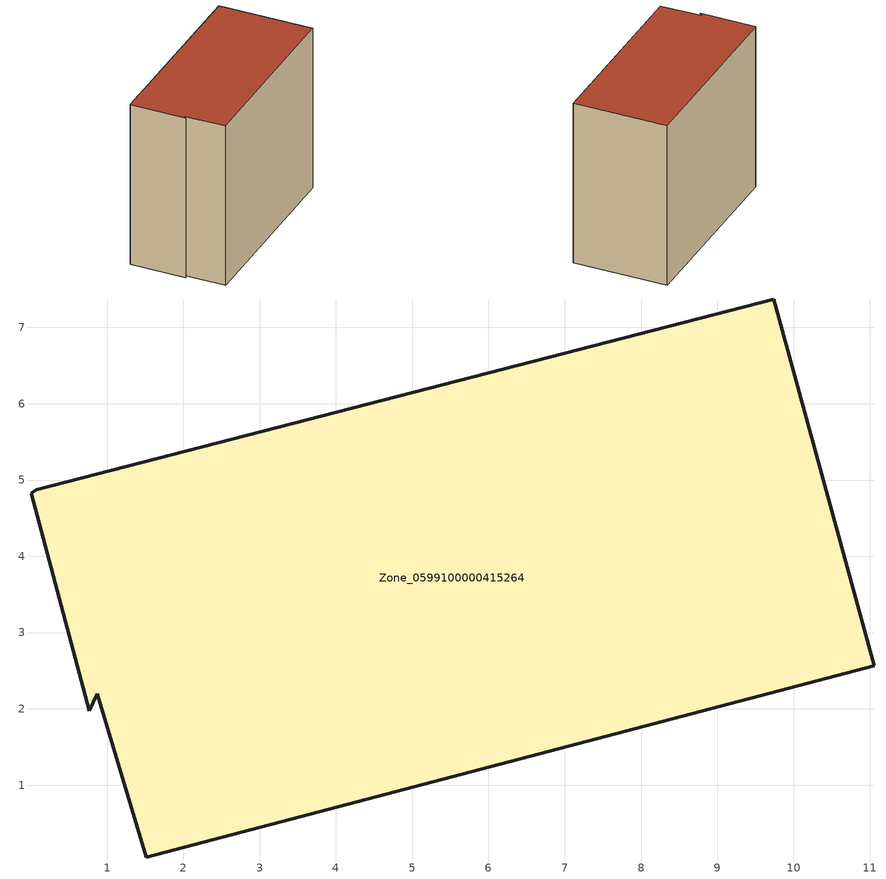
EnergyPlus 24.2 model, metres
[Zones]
Zone_0599100000415264
 floor ground (C_G): 0.07,4.87 9.74,7.37 11.06,2.56 1.51,0.06 0.87,2.2 0.76,1.98 0.01,4.83 z3.28
 wall outside (C_F): 0.01,4.83 0.76,1.98 0.87,2.2 1.51,0.06 11.06,2.56 9.74,7.37 0.07,4.87 0.01,4.83 z3.28:12.32
 roof outside (C_R): 9.74,7.37 0.07,4.87 0.01,4.83 0.76,1.98 0.87,2.2 1.51,0.06 11.06,2.56 z12.32
[BUILDING]
Pand.0599100000415264: North Axis=0; Terrain=City; Loads Convergence Tolerance Value=0.04; Temperature Convergence Tolerance Value=0.4; Solar Distribution=FullExterior; Maximum Number of Warmup Days=25; Minimum Number of Warmup Days=1
[Site:Location]
Rotterdam.The.Hague.AP_ZH_NLD Design_Conditions: Latitude=51.96; Longitude=4.45; Time Zone=1; Elevation=-4.5
[SITE:GROUNDTEMPERATURE:BUILDINGSURFACE]
18, 18, 18, 18, 18, 18, 18, 18, 18, 18, 18, 18
[MATERIAL] Thermal Absorptance=0.9; Solar Absorptance=0.7; Visible Absorptance=0.7
Name | Roughness | Thickness | Conductivity | Density | Specific Heat
G.TI.1992-2005 | MediumSmooth | 0.15 | 0.06 | 540 | 1210
F.TI.1992-2005 | Rough | 0.3 | 0.12 | 1920 | 840
R.TI.1992-2005 | MediumRough | 0.2 | 0.08 | 1500 | 1000
[CONSTRUCTION]
C_G: G.TI.1992-2005
C_F: F.TI.1992-2005
C_R: R.TI.1992-2005
[ZONE]
Zone_0599100000415264: Type=1; Multiplier=1; Ceiling Height=Autocalculate; Volume=Autocalculate; Floor Area=autocalculate; Part of Total Floor Area=Yes
[ZONEINFILTRATION:DESIGNFLOWRATE]
Infil_Zone_0599100000415264: Zone or ZoneList or Space or SpaceList=Zone_0599100000415264; Schedule=AlwaysOn; Design Flow Rate Calculation Method=Flow/Area; Flow Rate per Floor Area=0.0015; Constant Term Coefficient=1; Temperature Term Coefficient=0; Velocity Term Coefficient=0; Velocity Squared Term Coefficient=0
[HVACTEMPLATE:ZONE:IDEALLOADSAIRSYSTEM]
Zone_0599100000415264: Maximum Heating Supply Air Temperature=50; Minimum Cooling Supply Air Temperature=13; Maximum Heating Supply Air Humidity Ratio=0.0156; Minimum Cooling Supply Air Humidity Ratio=0.0077; Heating Limit=NoLimit; Cooling Limit=NoLimit; Dehumidification Control Type=ConstantSensibleHeatRatio; Cooling Sensible Heat Ratio=0.7; Dehumidification Setpoint=60; Humidification Control Type=None; Humidification Setpoint=30; Outdoor Air Method=None; Outdoor Air Flow Rate per Person=0.00944; Outdoor Air Flow Rate per Zone Floor Area=0; Outdoor Air Flow Rate per Zone=0; Demand Controlled Ventilation Type=None; Outdoor Air Economizer Type=NoEconomizer; Heat Recovery Type=None; Sensible Heat Recovery Effectiveness=0.7; Latent Heat Recovery Effectiveness=0.65
[ZONECONTROL:THERMOSTAT]
ThermostatControl_Zone_0599100000415264: Zone or ZoneList=Zone_0599100000415264; Control Type Schedule=DualSetpointControlType; Control 1=Thermostat_Zone_0599100000415264; Temperature Difference Between Cutout And Setpoint=0
[THERMOSTATSETPOINT:DUALSETPOINT]
Thermostat_Zone_0599100000415264: Heating Setpoint Temperature Schedule=HeatingSetpoint_Zone_0599100000415264; Cooling Setpoint Temperature Schedule=CoolingSetpoint_Zone_0599100000415264
[SCHEDULE:COMPACT]
HeatingSetpoint_Zone_0599100000415264: Through: 12/31, For: AllDays, Until: 24:00, 21
CoolingSetpoint_Zone_0599100000415264: Through: 12/31, For: AllDays, Until: 24:00, 24
DualSetpointControlType: Through: 12/31, For: AllDays, Until: 24:00, 4
AlwaysOn: Through: 12/31, For: AllDays, Until: 24:00, 1
